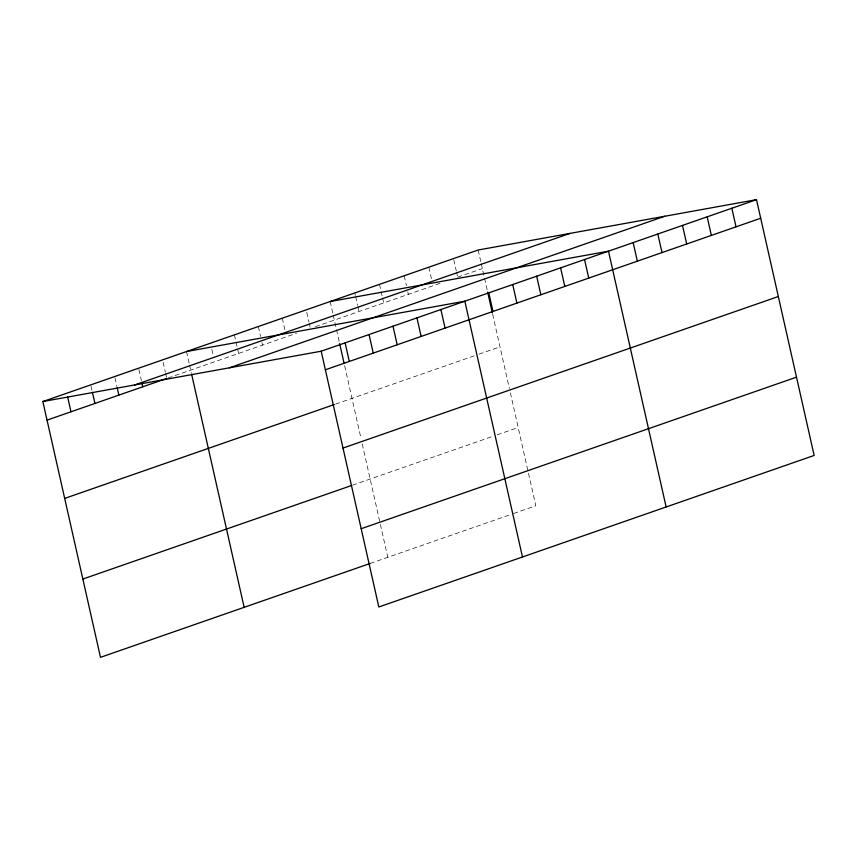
<?xml version="1.0" encoding="UTF-8"?>
<svg xmlns="http://www.w3.org/2000/svg" width="857" height="857" viewBox="0 0 857 857"><rect width="100%" height="100%" fill="white"/><g stroke="black" fill="none" stroke-linecap="round" stroke-linejoin="round"><path stroke-width="0.64" stroke-dasharray="4.29 3.21" d="M168.015 378.012L296.543 333.266M315.451 326.688L441.655 282.746M457.692 277.165L482.362 268.584M335.612 404.086L475.335 355.451M479.031 354.155L500.006 346.86M352.527 485.18L493.514 436.095M497.21 434.81L518.174 427.514M370.17 563.456L511.147 514.382M513.622 513.514L535.818 505.791L509.679 389.785M478.174 250.008L480.97 262.392M481.248 263.624L487.354 290.759M492.646 314.24L509.379 388.489M453.782 259.832L456.299 270.973M456.577 272.215L457.413 275.933M428.843 267.18L431.628 279.564M404.172 275.772L406.4 285.681M407.793 291.873L408.361 294.347M379.501 284.353L382.297 296.736M382.576 297.979L383.69 302.928M354.83 292.944L355.387 295.419M355.666 296.661L357.626 305.328M357.905 306.57L359.019 311.52M330.159 301.535L332.955 313.919M333.234 315.151L339.351 342.286M344.643 365.768L361.076 438.709M362.254 443.915L387.803 557.318M306.785 312.344L309.013 322.253M309.291 323.485L310.127 327.203M282.274 318.204L285.07 330.588M258.332 326.538L260.571 336.447M261.963 342.639L262.521 345.114M234.39 334.873L238.578 353.448M211.85 349.399L213.243 355.591M186.505 351.541L189.301 363.925M189.579 365.168L191.282 372.731M163.119 362.35L165.358 372.259M165.637 373.502L166.472 377.219M138.898 369.453L141.416 380.594M114.956 377.787L116.916 386.453M91.013 386.121L92.127 391.071"/><path stroke-width="1.29" d="M370.17 563.456L100.494 657.34L42.85 401.547L478.174 250.008L756.506 199.66L814.15 455.453L378.826 606.992L321.182 351.209L756.506 199.66M134.699 384.943L570.023 233.393M47.039 420.123L166.751 378.451M229.333 367.824L664.657 216.275M325.371 369.785L760.695 218.235M64.682 498.41L334.348 404.525M343.004 448.061L778.338 296.522M82.85 579.053L351.263 485.619M361.183 528.715L796.507 377.166M330.159 301.535L608.491 251.187L666.135 506.969M186.505 351.541L464.837 301.203L522.481 556.986M42.85 401.547L321.182 351.209M731.835 208.251L736.024 226.826M707.175 216.842L711.353 235.418M682.504 225.423L686.693 243.999M657.833 234.015L662.022 252.59M633.162 242.606L637.351 261.181M584.549 259.521L588.738 278.097M560.607 267.855L564.795 286.431M536.664 276.19L540.853 294.765M512.722 284.535L516.91 303.11M488.779 292.869L492.968 311.445M487.654 292.066L492.357 312.944M440.894 309.538L445.083 328.113M416.952 317.872L421.141 336.447M393.009 326.206L397.198 344.782M369.067 334.541L373.256 353.116M345.125 342.875L349.313 361.45M339.64 343.593L344.053 363.164M191.572 374.027L244.149 607.324M141.973 383.068L142.808 386.786M117.195 387.696L118.866 395.12M92.406 392.313L94.923 403.454M67.628 396.93L70.981 411.788"/></g></svg>
